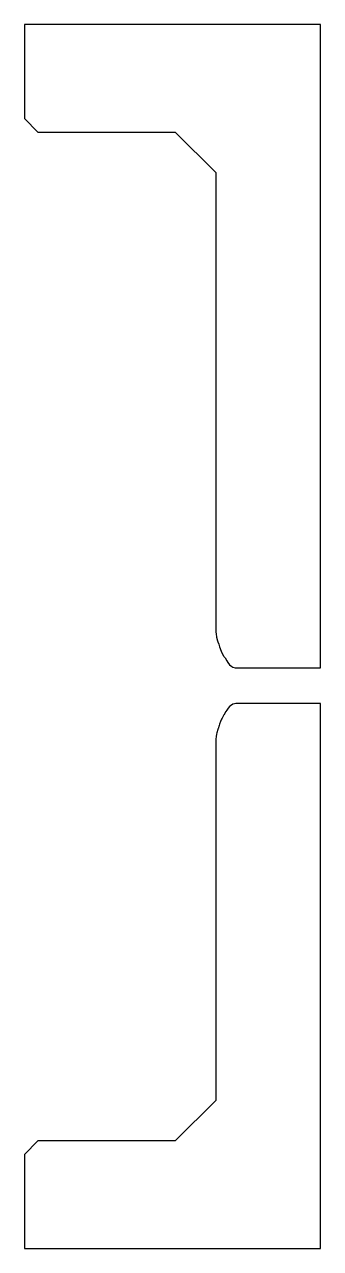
# Model space of a CAD drawing. Header units: metres. Extents: x 0 to 47.5, y 0 to 45.5.
# Drawn here: x 0 to 11, y 0 to 45.5 of the extents above.
import ezdxf

# ---------------------------------------------------------------- set-up
doc = ezdxf.new("R2010")
doc.units = ezdxf.units.M

msp = doc.modelspace()

# ---------------------------------------------------------------- linework, layer by layer
for p, q in [((11, 45.5), (0, 45.5)), ((0, 45.5), (0, 42)), ((11, 21.5832), (11, 45.5)), ((0, 42), (0.5, 41.5)), ((0.5, 41.5), (5.60409, 41.5)), ((5.60409, 41.5), (7.10409, 40)), ((7.10409, 40), (7.10409, 23.1084)), ((7.10409, 23.1084), (7.10437, 23.1036)), ((7.10437, 23.1036), (7.11332, 22.917)), ((7.11332, 22.917), (7.12395, 22.8444)), ((7.12395, 22.8444), (7.14079, 22.7293)), ((7.14079, 22.7293), (7.17685, 22.5865)), ((7.17685, 22.5865), (7.18583, 22.5509)), ((7.18583, 22.5509), (7.21652, 22.4688)), ((7.21652, 22.4688), (7.24732, 22.3618)), ((7.24732, 22.3618), (7.27126, 22.3022)), ((7.27126, 22.3022), (7.32376, 22.1715)), ((7.32376, 22.1715), (7.39885, 22.0351)), ((7.39885, 22.0351), (7.41325, 22.0089)), ((7.41325, 22.0089), (7.4533, 21.9567)), ((7.4533, 21.9567), (7.51359, 21.8404)), ((7.51359, 21.8404), (7.55404, 21.7877)), ((7.55404, 21.7877), (7.62232, 21.6987)), ((7.62232, 21.6987), (7.70367, 21.6373)), ((7.70367, 21.6373), (7.73676, 21.6123)), ((7.73676, 21.6123), (7.83329, 21.5884)), ((7.83329, 21.5884), (7.85409, 21.5832)), ((7.85409, 21.5832), (11, 21.5832)), ((7.56734, 20.0805), (7.51359, 20.0138)), ((7.62232, 20.1488), (7.56734, 20.0805)), ((7.65494, 20.1722), (7.62232, 20.1488)), ((7.73676, 20.2311), (7.65494, 20.1722)), ((7.75303, 20.2349), (7.73676, 20.2311)), ((7.85409, 20.2587), (7.75303, 20.2349)), ((11, 20.2587), (7.85409, 20.2587)), ((11, 0), (11, 20.2587)), ((7.28725, 19.5887), (7.24732, 19.4923)), ((7.32376, 19.6768), (7.28725, 19.5887)), ((7.34748, 19.7186), (7.32376, 19.6768)), ((7.41325, 19.8344), (7.34748, 19.7186)), ((7.41504, 19.8367), (7.41325, 19.8344)), ((7.42164, 19.845), (7.41504, 19.8367)), ((7.48797, 19.9668), (7.42164, 19.845)), ((7.51359, 20.0138), (7.48797, 19.9668)), ((7.14079, 19.1193), (7.12698, 19.0269)), ((7.15306, 19.1668), (7.14079, 19.1193)), ((7.18583, 19.2938), (7.15306, 19.1668)), ((7.18837, 19.3005), (7.18583, 19.2938)), ((7.19714, 19.3234), (7.18837, 19.3005)), ((7.23405, 19.4476), (7.19714, 19.3234)), ((7.24732, 19.4923), (7.23405, 19.4476)), ((7.11067, 18.8816), (7.10409, 18.7472)), ((7.10409, 18.7472), (7.10409, 5.5)), ((7.11332, 18.9356), (7.11067, 18.8816)), ((7.12698, 19.0269), (7.11332, 18.9356)), ((7.10409, 5.5), (5.60409, 4)), ((0.5, 4), (0, 3.5)), ((5.60409, 4), (0.5, 4)), ((0, 3.5), (0, 0)), ((0, 0), (11, 0))]:
    msp.add_line(p, q)

doc.saveas('drawing.dxf')
